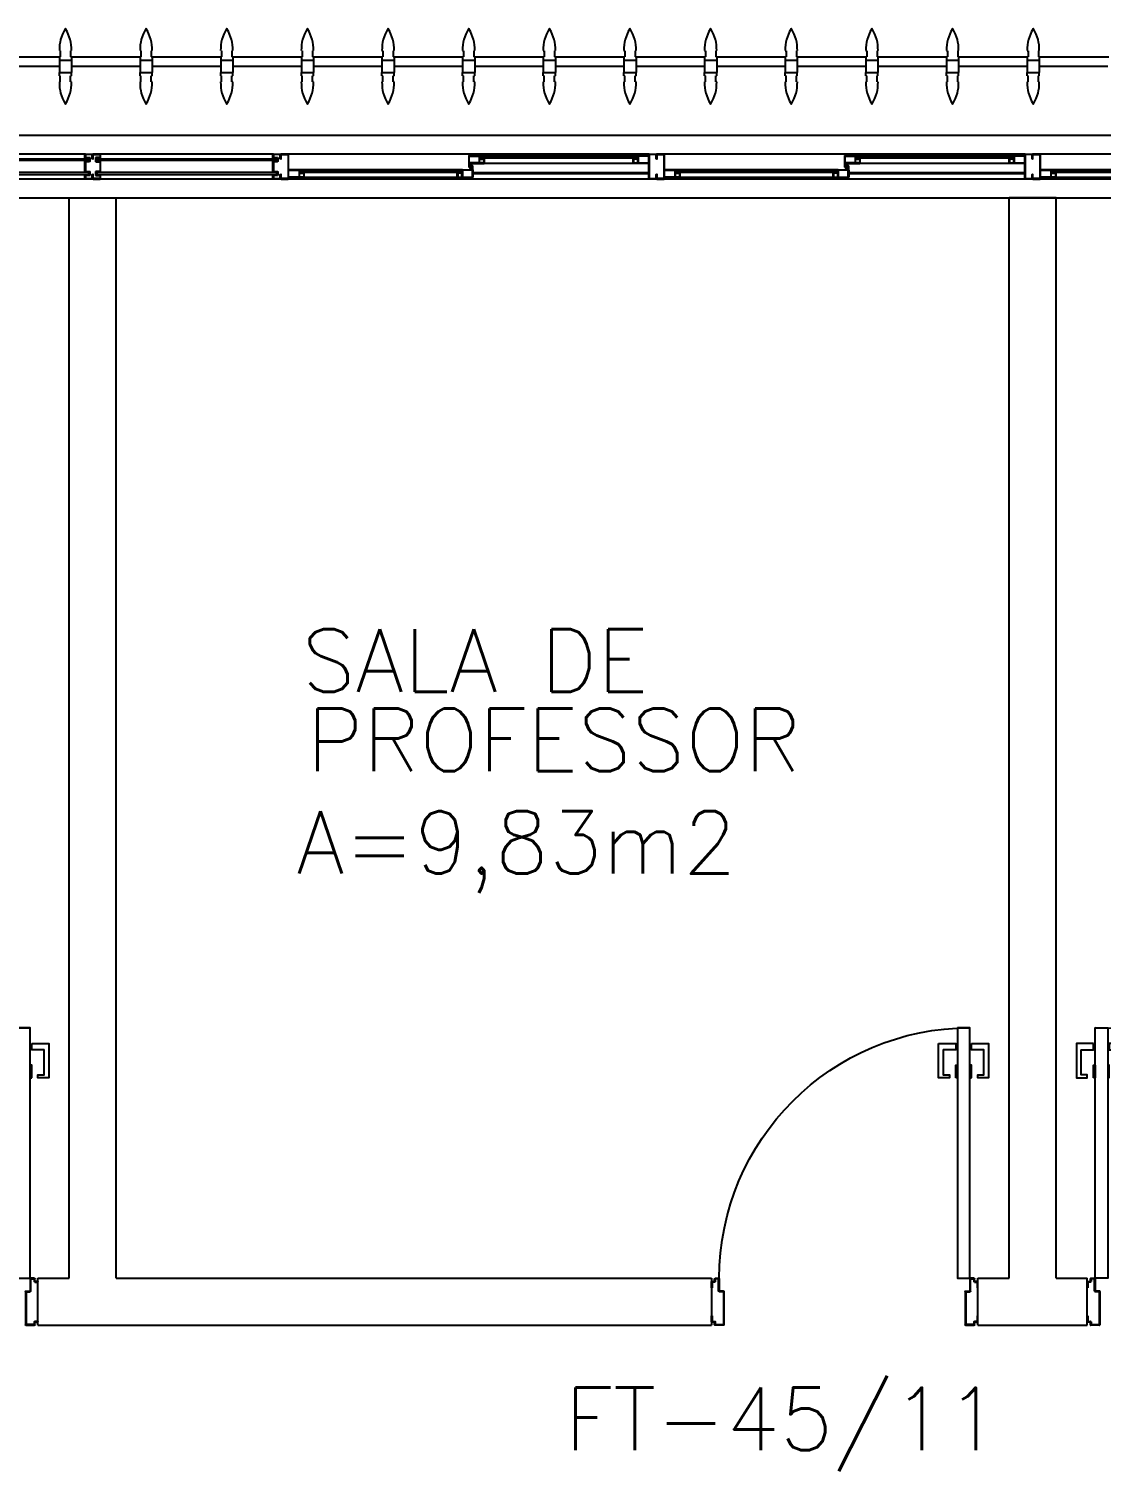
# Model space of a CAD drawing. Header units: millimetres. Extents: x 2128 to 2646, y 1972 to 2207.
# Drawn here: x 2342.632 to 2346.056, y 2111.299 to 2115.905 of the extents above; entities that cross this region are included whole.
import ezdxf

# ---------------------------------------------------------------- set-up
doc = ezdxf.new("R2010")
doc.units = ezdxf.units.MM
for name, color, linetype in [('AR-ALV', 2, 'Continuous'), ('AR-BRISES', 1, 'Continuous'), ('AR-ESQ', 1, 'Continuous'), ('AR-PEITORIL', 1, 'Continuous'), ('AR-PORTA', 1, 'Continuous'), ('BR-PAINEL', 1, 'Continuous'), ('BR-SUPORTE', 1, 'Continuous'), ('DT-ESQ-BAGUETE-C', 1, 'Continuous'), ('DT-ESQ-BAGUETE-V', 1, 'Continuous'), ('DT-ESQ-CHAPA DOBRADA-V', 1, 'Continuous'), ('DT-ESQ-MARCO-V', 1, 'Continuous'), ('DT-ESQ-PERFIL CADEIRA-C', 2, 'Continuous'), ('DT-ESQ-PERFIL CADEIRA-V', 2, 'Continuous'), ('DT-ESQ-PERFIL U SIMPLES-C', 2, 'Continuous'), ('DT-ESQ-PERFIL U-C', 2, 'Continuous'), ('DT-ESQ-PERFIL U-V', 1, 'Continuous'), ('DT-ESQ-VIDRO-C', 2, 'Continuous'), ('DT-ESQ-VIDRO-V', 71, 'Continuous'), ('DT-TXTMOD', 1, 'Continuous'), ('ENDEREÇO', 2, 'Continuous'), ('maçaneta', 1, 'Continuous'), ('mov', 1, 'Continuous'), ('PM-PERFIL U-C', 2, 'Continuous'), ('pm1', 2, 'Continuous'), ('TEXTO', 2, 'Continuous'), ('Área', 2, 'Continuous')]:
    doc.layers.add(name, color=color, linetype=linetype)
doc.styles.add('S10', font='simplex.shx', dxfattribs={"height": 0.1})
doc.styles.add('UNB-100', font='simplex.shx', dxfattribs={"height": 0.2})
doc.styles.add('UNB1-100', font='simplex.shx', dxfattribs={"height": 0.2})

# ---------------------------------------------------------------- blocks, each defined once
blk = doc.blocks.new('EF35-P')
at = {"layer": 'DT-ESQ-BAGUETE-C', "ltscale": 0.1}
for points in [[(0.7015, -0.08), (0.715, -0.08), (0.715, -0.0785), (0.702, -0.0785, -0.414214), (0.7015, -0.078), (0.7015, -0.067, -0.414214), (0.702, -0.0665), (0.715, -0.0665), (0.715, -0.065), (0.7015, -0.065, 0.414214), (0.7, -0.0665), (0.7, -0.0785, 0.414214)], [(1.41, -0.08), (1.3965, -0.08), (1.3965, -0.0785), (1.4095, -0.0785, 0.414214), (1.41, -0.078), (1.41, -0.067, 0.414214), (1.4095, -0.0665), (1.3965, -0.0665), (1.3965, -0.065), (1.41, -0.065, -0.414214), (1.4115, -0.0665), (1.4115, -0.0785, -0.414214)], [(1.9015, -0.08), (1.915, -0.08), (1.915, -0.0785), (1.902, -0.0785, -0.414214), (1.9015, -0.078), (1.9015, -0.067, -0.414214), (1.902, -0.0665), (1.915, -0.0665), (1.915, -0.065), (1.9015, -0.065, 0.414214), (1.9, -0.0665), (1.9, -0.0785, 0.414214)], [(2.61, -0.08), (2.5965, -0.08), (2.5965, -0.0785), (2.6095, -0.0785, 0.414214), (2.61, -0.078), (2.61, -0.067, 0.414214), (2.6095, -0.0665), (2.5965, -0.0665), (2.5965, -0.065), (2.61, -0.065, -0.414214), (2.6115, -0.0665), (2.6115, -0.0785, -0.414214)], [(3.1015, -0.08), (3.115, -0.08), (3.115, -0.0785), (3.102, -0.0785, -0.414214), (3.1015, -0.078), (3.1015, -0.067, -0.414214), (3.102, -0.0665), (3.115, -0.0665), (3.115, -0.065), (3.1015, -0.065, 0.414214), (3.1, -0.0665), (3.1, -0.0785, 0.414214)], [(0.8485, -0.125), (0.835, -0.125), (0.835, -0.1235), (0.848, -0.1235, 0.414214), (0.8485, -0.123), (0.8485, -0.112, 0.414214), (0.848, -0.1115), (0.835, -0.1115), (0.835, -0.11), (0.8485, -0.11, -0.414214), (0.85, -0.1115), (0.85, -0.1235, -0.414214)], [(1.3265, -0.125), (1.34, -0.125), (1.34, -0.1235), (1.327, -0.1235, -0.414214), (1.3265, -0.123), (1.3265, -0.112, -0.414214), (1.327, -0.1115), (1.34, -0.1115), (1.34, -0.11), (1.3265, -0.11, 0.414214), (1.325, -0.1115), (1.325, -0.1235, 0.414214)], [(2.0485, -0.125), (2.035, -0.125), (2.035, -0.1235), (2.048, -0.1235, 0.414214), (2.0485, -0.123), (2.0485, -0.112, 0.414214), (2.048, -0.1115), (2.035, -0.1115), (2.035, -0.11), (2.0485, -0.11, -0.414214), (2.05, -0.1115), (2.05, -0.1235, -0.414214)], [(2.5265, -0.125), (2.54, -0.125), (2.54, -0.1235), (2.527, -0.1235, -0.414214), (2.5265, -0.123), (2.5265, -0.112, -0.414214), (2.527, -0.1115), (2.54, -0.1115), (2.54, -0.11), (2.5265, -0.11, 0.414214), (2.525, -0.1115), (2.525, -0.1235, 0.414214)]]:
    blk.add_lwpolyline(points, format="xyb", close=True, dxfattribs=at)
at = {"layer": 'DT-ESQ-BAGUETE-V', "ltscale": 0.1}
for p, q in [((0.4225, -0.065), (0.7015, -0.065)), ((1.41, -0.065), (1.9015, -0.065)), ((2.61, -0.065), (3.1015, -0.065)), ((0.8485, -0.11), (1.3265, -0.11)), ((2.0485, -0.11), (2.5265, -0.11))]:
    blk.add_line(p, q, dxfattribs=at)
at = {"layer": 'DT-ESQ-CHAPA DOBRADA-V', "ltscale": 0.1}
for p, q in [((0.8, -0.077), (1.3615, -0.077)), ((0.8, -0.08), (1.3615, -0.08)), ((2, -0.077), (2.5615, -0.077)), ((2, -0.08), (2.5615, -0.08))]:
    blk.add_line(p, q, dxfattribs=at)
at = {"layer": 'DT-ESQ-MARCO-V', "ltscale": 0.1}
for p, q in [((3.1985, -0.06), (3.7515, -0.06)), ((3.7985, -0.06), (4.3515, -0.06)), ((3.1985, -0.14), (3.7515, -0.14)), ((3.7985, -0.14), (4.3515, -0.14))]:
    blk.add_line(p, q, dxfattribs=at)
at = {"layer": 'DT-ESQ-PERFIL CADEIRA-C', "ltscale": 0.1}
for p, q in [((0.75, -0.0885), (0.7015, -0.0885)), ((1.3635, -0.0885), (1.41, -0.0885)), ((1.95, -0.0885), (1.9015, -0.0885)), ((2.5635, -0.0885), (2.61, -0.0885)), ((3.15, -0.0885), (3.1015, -0.0885)), ((0.8, -0.1335), (0.8485, -0.1335)), ((1.373, -0.1335), (1.3265, -0.1335)), ((2, -0.1335), (2.0485, -0.1335)), ((2.573, -0.1335), (2.5265, -0.1335))]:
    blk.add_line(p, q, dxfattribs=at)
for points in [[(0.7015, -0.09), (0.75, -0.09), (0.75, -0.0885), (0.715, -0.0885, 0.198912), (0.7161, -0.0881, 0.198913), (0.7165, -0.087), (0.7165, -0.067, -0.414214), (0.717, -0.0665), (0.75, -0.0665), (0.75, -0.065), (0.7165, -0.065, 0.414214), (0.715, -0.0665), (0.715, -0.0785), (0.715, -0.08), (0.715, -0.087), (0.7015, -0.087, 1)], [(1.41, -0.087, -1), (1.41, -0.09), (1.3635, -0.09, -0.414214), (1.3615, -0.088), (1.3615, -0.067, -0.414214), (1.3635, -0.065), (1.395, -0.065, -0.414214), (1.3965, -0.0665), (1.3965, -0.087)], [(1.3965, -0.0885, -0.198913), (1.3954, -0.0881, -0.198913), (1.395, -0.087), (1.395, -0.067, 0.414214), (1.3945, -0.0665), (1.3635, -0.0665, 0.414214), (1.363, -0.067), (1.363, -0.088, 0.414214), (1.3635, -0.0885)], [(1.9015, -0.09), (1.95, -0.09), (1.95, -0.0885), (1.915, -0.0885, 0.198912), (1.9161, -0.0881, 0.198913), (1.9165, -0.087), (1.9165, -0.067, -0.414214), (1.917, -0.0665), (1.95, -0.0665), (1.95, -0.065), (1.9165, -0.065, 0.414214), (1.915, -0.0665), (1.915, -0.0785), (1.915, -0.08), (1.915, -0.087), (1.9015, -0.087, 1)], [(2.61, -0.087, -1), (2.61, -0.09), (2.5635, -0.09, -0.414214), (2.5615, -0.088), (2.5615, -0.067, -0.414214), (2.5635, -0.065), (2.595, -0.065, -0.414214), (2.5965, -0.0665), (2.5965, -0.087)], [(2.5965, -0.0885, -0.198913), (2.5954, -0.0881, -0.198913), (2.595, -0.087), (2.595, -0.067, 0.414214), (2.5945, -0.0665), (2.5635, -0.0665, 0.414214), (2.563, -0.067), (2.563, -0.088, 0.414214), (2.5635, -0.0885)], [(3.1015, -0.09), (3.15, -0.09), (3.15, -0.0885), (3.115, -0.0885, 0.198912), (3.1161, -0.0881, 0.198913), (3.1165, -0.087), (3.1165, -0.067, -0.414214), (3.117, -0.0665), (3.15, -0.0665), (3.15, -0.065), (3.1165, -0.065, 0.414214), (3.115, -0.0665), (3.115, -0.0785), (3.115, -0.08), (3.115, -0.087), (3.1015, -0.087, 1)], [(0.8485, -0.135), (0.8, -0.135), (0.8, -0.1335), (0.835, -0.1335, -0.198912), (0.8339, -0.1331, -0.198913), (0.8335, -0.132), (0.8335, -0.112, 0.414214), (0.833, -0.1115), (0.8, -0.1115), (0.8, -0.11), (0.8335, -0.11, -0.414214), (0.835, -0.1115), (0.835, -0.1235), (0.835, -0.125), (0.835, -0.132), (0.8485, -0.132, -1)], [(1.3265, -0.132, 1), (1.3265, -0.135), (1.373, -0.135, 0.414214), (1.375, -0.133), (1.375, -0.112, 0.414214), (1.373, -0.11), (1.3415, -0.11, 0.414214), (1.34, -0.1115), (1.34, -0.132)], [(1.34, -0.1335, 0.198913), (1.3411, -0.1331, 0.198913), (1.3415, -0.132), (1.3415, -0.112, -0.414214), (1.342, -0.1115), (1.373, -0.1115, -0.414214), (1.3735, -0.112), (1.3735, -0.133, -0.414214), (1.373, -0.1335)], [(2.0485, -0.135), (2, -0.135), (2, -0.1335), (2.035, -0.1335, -0.198912), (2.0339, -0.1331, -0.198913), (2.0335, -0.132), (2.0335, -0.112, 0.414214), (2.033, -0.1115), (2, -0.1115), (2, -0.11), (2.0335, -0.11, -0.414214), (2.035, -0.1115), (2.035, -0.1235), (2.035, -0.125), (2.035, -0.132), (2.0485, -0.132, -1)], [(2.5265, -0.132, 1), (2.5265, -0.135), (2.573, -0.135, 0.414214), (2.575, -0.133), (2.575, -0.112, 0.414214), (2.573, -0.11), (2.5415, -0.11, 0.414214), (2.54, -0.1115), (2.54, -0.132)], [(2.54, -0.1335, 0.198913), (2.5411, -0.1331, 0.198913), (2.5415, -0.132), (2.5415, -0.112, -0.414214), (2.542, -0.1115), (2.573, -0.1115, -0.414214), (2.5735, -0.112), (2.5735, -0.133, -0.414214), (2.573, -0.1335)]]:
    blk.add_lwpolyline(points, format="xyb", close=True, dxfattribs=at)
at = {"layer": 'DT-ESQ-PERFIL CADEIRA-V', "ltscale": 0.1}
for p, q in [((0.4075, -0.09), (0.7015, -0.09)), ((1.395, -0.09), (1.9015, -0.09)), ((2.595, -0.09), (3.1015, -0.09)), ((0.8485, -0.135), (1.3265, -0.135)), ((2.0485, -0.135), (2.5265, -0.135))]:
    blk.add_line(p, q, dxfattribs=at)
at = {"layer": 'DT-ESQ-PERFIL U SIMPLES-C', "ltscale": 0.1}
for points in [[(1.3635, -0.102), (1.3715, -0.102), (1.3715, -0.1005), (1.3635, -0.1005, -0.414214), (1.363, -0.1), (1.363, -0.092, -0.414214), (1.3635, -0.0915), (1.3715, -0.0915), (1.3715, -0.09), (1.3635, -0.09, 0.414214), (1.3615, -0.092), (1.3615, -0.1, 0.414214)], [(2.5635, -0.102), (2.5715, -0.102), (2.5715, -0.1005), (2.5635, -0.1005, -0.414214), (2.563, -0.1), (2.563, -0.092, -0.414214), (2.5635, -0.0915), (2.5715, -0.0915), (2.5715, -0.09), (2.5635, -0.09, 0.414214), (2.5615, -0.092), (2.5615, -0.1, 0.414214)], [(1.373, -0.098), (1.365, -0.098), (1.365, -0.0995), (1.373, -0.0995, -0.414214), (1.3735, -0.1), (1.3735, -0.108, -0.414214), (1.373, -0.1085), (1.365, -0.1085), (1.365, -0.11), (1.373, -0.11, 0.414214), (1.375, -0.108), (1.375, -0.1, 0.414214)], [(2.573, -0.098), (2.565, -0.098), (2.565, -0.0995), (2.573, -0.0995, -0.414214), (2.5735, -0.1), (2.5735, -0.108, -0.414214), (2.573, -0.1085), (2.565, -0.1085), (2.565, -0.11), (2.573, -0.11, 0.414214), (2.575, -0.108), (2.575, -0.1, 0.414214)]]:
    blk.add_lwpolyline(points, format="xyb", close=True, dxfattribs=at)
at = {"layer": 'DT-ESQ-PERFIL U-C', "ltscale": 0.1}
for points in [[(0.775, -0.0615, 0.414214), (0.7735, -0.06), (0.7515, -0.06, 0.414214), (0.75, -0.0615), (0.75, -0.1385, 0.414214), (0.7515, -0.14), (0.7735, -0.14, 0.414214), (0.775, -0.1385), (0.775, -0.125), (0.7735, -0.125), (0.7735, -0.138, -0.414214), (0.773, -0.1385), (0.752, -0.1385, -0.414214), (0.7515, -0.138), (0.7515, -0.062, -0.414214), (0.752, -0.0615), (0.773, -0.0615, -0.414214), (0.7735, -0.062), (0.7735, -0.075), (0.775, -0.075)], [(0.775, -0.0615, -0.414214), (0.7765, -0.06), (0.7985, -0.06, -0.414214), (0.8, -0.0615), (0.8, -0.1385, -0.414214), (0.7985, -0.14), (0.7765, -0.14, -0.414214), (0.775, -0.1385), (0.775, -0.125), (0.7765, -0.125), (0.7765, -0.138, 0.414214), (0.777, -0.1385), (0.798, -0.1385, 0.414214), (0.7985, -0.138), (0.7985, -0.062, 0.414214), (0.798, -0.0615), (0.777, -0.0615, 0.414214), (0.7765, -0.062), (0.7765, -0.075), (0.775, -0.075)], [(1.975, -0.0615, 0.414214), (1.9735, -0.06), (1.9515, -0.06, 0.414214), (1.95, -0.0615), (1.95, -0.1385, 0.414214), (1.9515, -0.14), (1.9735, -0.14, 0.414214), (1.975, -0.1385), (1.975, -0.125), (1.9735, -0.125), (1.9735, -0.138, -0.414214), (1.973, -0.1385), (1.952, -0.1385, -0.414214), (1.9515, -0.138), (1.9515, -0.062, -0.414214), (1.952, -0.0615), (1.973, -0.0615, -0.414214), (1.9735, -0.062), (1.9735, -0.075), (1.975, -0.075)], [(1.975, -0.0615, -0.414214), (1.9765, -0.06), (1.9985, -0.06, -0.414214), (2, -0.0615), (2, -0.1385, -0.414214), (1.9985, -0.14), (1.9765, -0.14, -0.414214), (1.975, -0.1385), (1.975, -0.125), (1.9765, -0.125), (1.9765, -0.138, 0.414214), (1.977, -0.1385), (1.998, -0.1385, 0.414214), (1.9985, -0.138), (1.9985, -0.062, 0.414214), (1.998, -0.0615), (1.977, -0.0615, 0.414214), (1.9765, -0.062), (1.9765, -0.075), (1.975, -0.075)], [(3.175, -0.0615, 0.414214), (3.1735, -0.06), (3.1515, -0.06, 0.414214), (3.15, -0.0615), (3.15, -0.1385, 0.414214), (3.1515, -0.14), (3.1735, -0.14, 0.414214), (3.175, -0.1385), (3.175, -0.125), (3.1735, -0.125), (3.1735, -0.138, -0.414214), (3.173, -0.1385), (3.152, -0.1385, -0.414214), (3.1515, -0.138), (3.1515, -0.062, -0.414214), (3.152, -0.0615), (3.173, -0.0615, -0.414214), (3.1735, -0.062), (3.1735, -0.075), (3.175, -0.075)], [(3.2, -0.1285), (3.2, -0.1385, -0.414214), (3.1985, -0.14), (3.1765, -0.14, -0.414214), (3.175, -0.1385), (3.175, -0.125), (3.1765, -0.125), (3.1765, -0.138, 0.414214), (3.177, -0.1385), (3.198, -0.1385, 0.414214), (3.1985, -0.138), (3.1985, -0.1285), (3.1855, -0.1285, -0.414214), (3.184, -0.127), (3.184, -0.117, -0.414214), (3.1855, -0.1155), (3.1985, -0.1155), (3.1985, -0.0845), (3.1855, -0.0845, -0.414214), (3.184, -0.083), (3.184, -0.073, -0.414214), (3.1855, -0.0715), (3.1985, -0.0715), (3.1985, -0.062, 0.414214), (3.198, -0.0615), (3.177, -0.0615, 0.414214), (3.1765, -0.062), (3.1765, -0.075), (3.175, -0.075), (3.175, -0.0615, -0.414214), (3.1765, -0.06), (3.1985, -0.06, -0.414214), (3.2, -0.0615), (3.2, -0.0715, -0.414214), (3.1985, -0.073), (3.1855, -0.073), (3.1855, -0.083), (3.1985, -0.083), (3.1985, -0.083, -0.414214), (3.2, -0.0845), (3.2, -0.1155, -0.414214), (3.1985, -0.117), (3.1985, -0.117), (3.1855, -0.117), (3.1855, -0.127), (3.1985, -0.127, -0.414214)], [(3.75, -0.1285), (3.75, -0.1385, 0.414214), (3.7515, -0.14), (3.7735, -0.14, 0.414214), (3.775, -0.1385), (3.775, -0.125), (3.7735, -0.125), (3.7735, -0.138, -0.414214), (3.773, -0.1385), (3.752, -0.1385, -0.414214), (3.7515, -0.138), (3.7515, -0.1285), (3.7645, -0.1285, 0.414214), (3.766, -0.127), (3.766, -0.117, 0.414214), (3.7645, -0.1155), (3.7515, -0.1155), (3.7515, -0.0845), (3.7645, -0.0845, 0.414214), (3.766, -0.083), (3.766, -0.073, 0.414214), (3.7645, -0.0715), (3.7515, -0.0715), (3.7515, -0.062, -0.414214), (3.752, -0.0615), (3.773, -0.0615, -0.414214), (3.7735, -0.062), (3.7735, -0.075), (3.775, -0.075), (3.775, -0.0615, 0.414214), (3.7735, -0.06), (3.7515, -0.06, 0.414214), (3.75, -0.0615), (3.75, -0.0715, 0.414214), (3.7515, -0.073), (3.7645, -0.073), (3.7645, -0.083), (3.7515, -0.083), (3.7515, -0.083, 0.414214), (3.75, -0.0845), (3.75, -0.1155, 0.414214), (3.7515, -0.117), (3.7515, -0.117), (3.7645, -0.117), (3.7645, -0.127), (3.7515, -0.127, 0.414214)], [(3.8, -0.1285), (3.8, -0.1385, -0.414214), (3.7985, -0.14), (3.7765, -0.14, -0.414214), (3.775, -0.1385), (3.775, -0.125), (3.7765, -0.125), (3.7765, -0.138, 0.414214), (3.777, -0.1385), (3.798, -0.1385, 0.414214), (3.7985, -0.138), (3.7985, -0.1285), (3.7855, -0.1285, -0.414214), (3.784, -0.127), (3.784, -0.117, -0.414214), (3.7855, -0.1155), (3.7985, -0.1155), (3.7985, -0.0845), (3.7855, -0.0845, -0.414214), (3.784, -0.083), (3.784, -0.073, -0.414214), (3.7855, -0.0715), (3.7985, -0.0715), (3.7985, -0.062, 0.414214), (3.798, -0.0615), (3.777, -0.0615, 0.414214), (3.7765, -0.062), (3.7765, -0.075), (3.775, -0.075), (3.775, -0.0615, -0.414214), (3.7765, -0.06), (3.7985, -0.06, -0.414214), (3.8, -0.0615), (3.8, -0.0715, -0.414214), (3.7985, -0.073), (3.7855, -0.073), (3.7855, -0.083), (3.7985, -0.083), (3.7985, -0.083, -0.414214), (3.8, -0.0845), (3.8, -0.1155, -0.414214), (3.7985, -0.117), (3.7985, -0.117), (3.7855, -0.117), (3.7855, -0.127), (3.7985, -0.127, -0.414214)]]:
    blk.add_lwpolyline(points, format="xyb", close=True, dxfattribs=at)
at = {"layer": 'DT-ESQ-PERFIL U-V', "ltscale": 0.1}
for p, q in [((0.0235, -0.06), (0.7515, -0.06)), ((0.7985, -0.06), (1.9515, -0.06)), ((1.9985, -0.06), (3.1515, -0.06)), ((0.0235, -0.14), (0.7515, -0.14)), ((0.7985, -0.14), (1.9515, -0.14)), ((1.9985, -0.14), (3.1515, -0.14))]:
    blk.add_line(p, q, dxfattribs=at)
at = {"layer": 'DT-ESQ-VIDRO-C', "ltscale": 0.1}
for points in [[(0.7125, -0.085), (0.7125, -0.082), (0.4115, -0.082), (0.4115, -0.085)], [(1.9125, -0.085), (1.9125, -0.082), (1.399, -0.082), (1.399, -0.085)], [(3.1125, -0.085), (3.1125, -0.082), (2.599, -0.082), (2.599, -0.085)], [(3.7625, -0.081), (3.7625, -0.075), (3.1875, -0.075), (3.1875, -0.081)], [(4.3625, -0.081), (4.3625, -0.075), (3.7875, -0.075), (3.7875, -0.081)], [(0.838, -0.13), (0.838, -0.127), (1.337, -0.127), (1.337, -0.13)], [(2.038, -0.13), (2.038, -0.127), (2.537, -0.127), (2.537, -0.13)]]:
    blk.add_lwpolyline(points, close=True, dxfattribs=at)
at = {"layer": 'DT-ESQ-VIDRO-V', "ltscale": 0.1}
for points in [[(3.7625, -0.119), (3.7625, -0.125), (3.1875, -0.125), (3.1875, -0.119)], [(4.3625, -0.119), (4.3625, -0.125), (3.7875, -0.125), (3.7875, -0.119)]]:
    blk.add_lwpolyline(points, close=True, dxfattribs=at)
at = {"layer": 'DT-TXTMOD', "ltscale": 0.1, "style": 'S10', "flags": 3}
for tag, p in [('M01', (0.025, -0.28)), ('M02', (0.3253, -0.28)), ('M03', (0.627, -0.28)), ('M04', (0.9288, -0.28)), ('M05', (1.2306, -0.28)), ('M06', (1.5323, -0.28)), ('M07', (1.8341, -0.28)), ('M08', (2.1359, -0.28)), ('M09', (2.4376, -0.28)), ('M10', (2.7394, -0.28)), ('M11', (3.0412, -0.28)), ('M12', (3.3429, -0.28)), ('M13', (3.6447, -0.28)), ('M14', (3.9464, -0.28)), ('M15', (4.2482, -0.28)), ('M16', (4.55, -0.28)), ('M17', (4.8517, -0.28))]:
    blk.add_attdef(tag, p, '', height=0.1, dxfattribs=at)
blk = doc.blocks.new('BR-MODULO8')
at = {"layer": 'BR-PAINEL'}
for p, q in [((-3.8817, 0.27), (-3.8792, 0.27)), ((-3.8817, 0.25), (-3.8817, 0.24)), ((-3.8817, 0.25), (-3.8792, 0.25)), ((-3.8817, 0.24), (-3.8433, 0.24)), ((-3.8817, 0.24), (-3.8817, 0.2)), ((-3.8792, 0.27), (-3.8792, 0.25)), ((-3.8458, 0.27), (-3.8458, 0.25)), ((-3.8433, 0.27), (-3.8458, 0.27)), ((-3.8433, 0.25), (-3.8458, 0.25)), ((-3.8433, 0.25), (-3.8433, 0.24)), ((-3.8433, 0.24), (-3.8433, 0.2)), ((-3.6242, 0.27), (-3.6217, 0.27)), ((-3.6242, 0.25), (-3.6242, 0.24)), ((-3.6242, 0.25), (-3.6217, 0.25)), ((-3.6242, 0.24), (-3.5858, 0.24)), ((-3.6242, 0.24), (-3.6242, 0.2)), ((-3.6217, 0.27), (-3.6217, 0.25)), ((-3.5883, 0.27), (-3.5883, 0.25)), ((-3.5858, 0.27), (-3.5883, 0.27)), ((-3.5858, 0.25), (-3.5883, 0.25)), ((-3.5858, 0.25), (-3.5858, 0.24)), ((-3.5858, 0.24), (-3.5858, 0.2)), ((-3.3667, 0.27), (-3.3642, 0.27)), ((-3.3667, 0.25), (-3.3667, 0.24)), ((-3.3667, 0.25), (-3.3642, 0.25)), ((-3.3667, 0.24), (-3.3283, 0.24)), ((-3.3667, 0.24), (-3.3667, 0.2)), ((-3.3642, 0.27), (-3.3642, 0.25)), ((-3.3308, 0.27), (-3.3308, 0.25)), ((-3.3283, 0.27), (-3.3308, 0.27)), ((-3.3283, 0.25), (-3.3308, 0.25)), ((-3.3283, 0.25), (-3.3283, 0.24)), ((-3.3283, 0.24), (-3.3283, 0.2)), ((-3.1092, 0.27), (-3.1067, 0.27)), ((-3.1092, 0.25), (-3.1092, 0.24)), ((-3.1092, 0.25), (-3.1067, 0.25)), ((-3.1092, 0.24), (-3.0708, 0.24)), ((-3.1092, 0.24), (-3.1092, 0.2)), ((-3.1067, 0.27), (-3.1067, 0.25)), ((-3.0733, 0.27), (-3.0733, 0.25)), ((-3.0708, 0.27), (-3.0733, 0.27)), ((-3.0708, 0.25), (-3.0733, 0.25)), ((-3.0708, 0.25), (-3.0708, 0.24)), ((-3.0708, 0.24), (-3.0708, 0.2)), ((-2.8517, 0.27), (-2.8492, 0.27)), ((-2.8517, 0.25), (-2.8517, 0.24)), ((-2.8517, 0.25), (-2.8492, 0.25)), ((-2.8517, 0.24), (-2.8133, 0.24)), ((-2.8517, 0.24), (-2.8517, 0.2)), ((-2.8492, 0.27), (-2.8492, 0.25)), ((-2.8158, 0.27), (-2.8158, 0.25)), ((-2.8133, 0.27), (-2.8158, 0.27)), ((-2.8133, 0.25), (-2.8158, 0.25)), ((-2.8133, 0.25), (-2.8133, 0.24)), ((-2.8133, 0.24), (-2.8133, 0.2)), ((-2.5942, 0.27), (-2.5917, 0.27)), ((-2.5942, 0.25), (-2.5942, 0.24)), ((-2.5942, 0.25), (-2.5917, 0.25)), ((-2.5942, 0.24), (-2.5558, 0.24)), ((-2.5942, 0.24), (-2.5942, 0.2)), ((-2.5917, 0.27), (-2.5917, 0.25)), ((-2.5583, 0.27), (-2.5583, 0.25)), ((-2.5558, 0.27), (-2.5583, 0.27)), ((-2.5558, 0.25), (-2.5583, 0.25)), ((-2.5558, 0.25), (-2.5558, 0.24)), ((-2.5558, 0.24), (-2.5558, 0.2)), ((-2.3367, 0.27), (-2.3342, 0.27)), ((-2.3367, 0.25), (-2.3367, 0.24)), ((-2.3367, 0.25), (-2.3342, 0.25)), ((-2.3367, 0.24), (-2.2983, 0.24)), ((-2.3367, 0.24), (-2.3367, 0.2)), ((-2.3342, 0.27), (-2.3342, 0.25)), ((-2.3008, 0.27), (-2.3008, 0.25)), ((-2.2983, 0.27), (-2.3008, 0.27)), ((-2.2983, 0.25), (-2.3008, 0.25)), ((-2.2983, 0.25), (-2.2983, 0.24)), ((-2.2983, 0.24), (-2.2983, 0.2)), ((-2.0792, 0.27), (-2.0767, 0.27)), ((-2.0792, 0.25), (-2.0792, 0.24)), ((-2.0792, 0.25), (-2.0767, 0.25)), ((-2.0792, 0.24), (-2.0408, 0.24)), ((-2.0792, 0.24), (-2.0792, 0.2)), ((-2.0767, 0.27), (-2.0767, 0.25)), ((-2.0433, 0.27), (-2.0433, 0.25)), ((-2.0408, 0.27), (-2.0433, 0.27)), ((-2.0408, 0.25), (-2.0433, 0.25)), ((-2.0408, 0.25), (-2.0408, 0.24)), ((-2.0408, 0.24), (-2.0408, 0.2)), ((-1.8217, 0.27), (-1.8192, 0.27)), ((-1.8217, 0.25), (-1.8217, 0.24)), ((-1.8217, 0.25), (-1.8192, 0.25)), ((-1.8217, 0.24), (-1.7833, 0.24)), ((-1.8217, 0.24), (-1.8217, 0.2)), ((-1.8192, 0.27), (-1.8192, 0.25)), ((-1.7858, 0.27), (-1.7858, 0.25)), ((-1.7833, 0.27), (-1.7858, 0.27)), ((-1.7833, 0.25), (-1.7858, 0.25)), ((-1.7833, 0.25), (-1.7833, 0.24)), ((-1.7833, 0.24), (-1.7833, 0.2)), ((-1.5642, 0.27), (-1.5617, 0.27)), ((-1.5642, 0.25), (-1.5642, 0.24)), ((-1.5642, 0.25), (-1.5617, 0.25)), ((-1.5642, 0.24), (-1.5258, 0.24)), ((-1.5642, 0.24), (-1.5642, 0.2)), ((-1.5617, 0.27), (-1.5617, 0.25)), ((-1.5283, 0.27), (-1.5283, 0.25)), ((-1.5258, 0.27), (-1.5283, 0.27)), ((-1.5258, 0.25), (-1.5283, 0.25)), ((-1.5258, 0.25), (-1.5258, 0.24)), ((-1.5258, 0.24), (-1.5258, 0.2)), ((-1.3067, 0.27), (-1.3042, 0.27)), ((-1.3067, 0.25), (-1.3067, 0.24)), ((-1.3067, 0.25), (-1.3042, 0.25)), ((-1.3067, 0.24), (-1.2683, 0.24)), ((-1.3067, 0.24), (-1.3067, 0.2)), ((-1.3042, 0.27), (-1.3042, 0.25)), ((-1.2708, 0.27), (-1.2708, 0.25)), ((-1.2683, 0.27), (-1.2708, 0.27)), ((-1.2683, 0.25), (-1.2708, 0.25)), ((-1.2683, 0.25), (-1.2683, 0.24)), ((-1.2683, 0.24), (-1.2683, 0.2)), ((-1.0492, 0.27), (-1.0467, 0.27)), ((-1.0492, 0.25), (-1.0492, 0.24)), ((-1.0492, 0.25), (-1.0467, 0.25)), ((-1.0492, 0.24), (-1.0108, 0.24)), ((-1.0492, 0.24), (-1.0492, 0.2)), ((-1.0467, 0.27), (-1.0467, 0.25)), ((-1.0133, 0.27), (-1.0133, 0.25)), ((-1.0108, 0.27), (-1.0133, 0.27)), ((-1.0108, 0.25), (-1.0133, 0.25)), ((-1.0108, 0.25), (-1.0108, 0.24)), ((-1.0108, 0.24), (-1.0108, 0.2)), ((-0.7917, 0.27), (-0.7892, 0.27)), ((-0.7917, 0.25), (-0.7917, 0.24)), ((-0.7917, 0.25), (-0.7892, 0.25)), ((-0.7917, 0.24), (-0.7533, 0.24)), ((-0.7917, 0.24), (-0.7917, 0.2)), ((-0.7892, 0.27), (-0.7892, 0.25)), ((-0.7558, 0.27), (-0.7558, 0.25)), ((-0.7533, 0.27), (-0.7558, 0.27)), ((-0.7533, 0.25), (-0.7558, 0.25)), ((-0.7533, 0.25), (-0.7533, 0.24)), ((-0.7533, 0.24), (-0.7533, 0.2)), ((-3.8817, 0.2), (-3.8433, 0.2)), ((-3.8817, 0.19), (-3.8817, 0.2)), ((-3.8817, 0.19), (-3.8792, 0.19)), ((-3.8792, 0.17), (-3.8792, 0.19)), ((-3.8433, 0.19), (-3.8458, 0.19)), ((-3.8458, 0.17), (-3.8458, 0.19)), ((-3.8433, 0.19), (-3.8433, 0.2)), ((-3.6242, 0.2), (-3.5858, 0.2)), ((-3.6242, 0.19), (-3.6242, 0.2)), ((-3.6242, 0.19), (-3.6217, 0.19)), ((-3.6217, 0.17), (-3.6217, 0.19)), ((-3.5858, 0.19), (-3.5883, 0.19)), ((-3.5883, 0.17), (-3.5883, 0.19)), ((-3.5858, 0.19), (-3.5858, 0.2)), ((-3.3667, 0.2), (-3.3283, 0.2)), ((-3.3667, 0.19), (-3.3667, 0.2)), ((-3.3667, 0.19), (-3.3642, 0.19)), ((-3.3642, 0.17), (-3.3642, 0.19)), ((-3.3283, 0.19), (-3.3308, 0.19)), ((-3.3308, 0.17), (-3.3308, 0.19)), ((-3.3283, 0.19), (-3.3283, 0.2)), ((-3.1092, 0.2), (-3.0708, 0.2)), ((-3.1092, 0.19), (-3.1092, 0.2)), ((-3.1092, 0.19), (-3.1067, 0.19)), ((-3.1067, 0.17), (-3.1067, 0.19)), ((-3.0708, 0.19), (-3.0733, 0.19)), ((-3.0733, 0.17), (-3.0733, 0.19)), ((-3.0708, 0.19), (-3.0708, 0.2)), ((-2.8517, 0.2), (-2.8133, 0.2)), ((-2.8517, 0.19), (-2.8517, 0.2)), ((-2.8517, 0.19), (-2.8492, 0.19)), ((-2.8492, 0.17), (-2.8492, 0.19)), ((-2.8133, 0.19), (-2.8158, 0.19)), ((-2.8158, 0.17), (-2.8158, 0.19)), ((-2.8133, 0.19), (-2.8133, 0.2)), ((-2.5942, 0.2), (-2.5558, 0.2)), ((-2.5942, 0.19), (-2.5942, 0.2)), ((-2.5942, 0.19), (-2.5917, 0.19)), ((-2.5917, 0.17), (-2.5917, 0.19)), ((-2.5558, 0.19), (-2.5583, 0.19)), ((-2.5583, 0.17), (-2.5583, 0.19)), ((-2.5558, 0.19), (-2.5558, 0.2)), ((-2.3367, 0.2), (-2.2983, 0.2)), ((-2.3367, 0.19), (-2.3367, 0.2)), ((-2.3367, 0.19), (-2.3342, 0.19)), ((-2.3342, 0.17), (-2.3342, 0.19)), ((-2.2983, 0.19), (-2.3008, 0.19)), ((-2.3008, 0.17), (-2.3008, 0.19)), ((-2.2983, 0.19), (-2.2983, 0.2)), ((-2.0792, 0.2), (-2.0408, 0.2)), ((-2.0792, 0.19), (-2.0792, 0.2)), ((-2.0792, 0.19), (-2.0767, 0.19)), ((-2.0767, 0.17), (-2.0767, 0.19)), ((-2.0408, 0.19), (-2.0433, 0.19)), ((-2.0433, 0.17), (-2.0433, 0.19)), ((-2.0408, 0.19), (-2.0408, 0.2)), ((-1.8217, 0.2), (-1.7833, 0.2)), ((-1.8217, 0.19), (-1.8217, 0.2)), ((-1.8217, 0.19), (-1.8192, 0.19)), ((-1.8192, 0.17), (-1.8192, 0.19)), ((-1.7833, 0.19), (-1.7858, 0.19)), ((-1.7858, 0.17), (-1.7858, 0.19)), ((-1.7833, 0.19), (-1.7833, 0.2)), ((-1.5642, 0.2), (-1.5258, 0.2)), ((-1.5642, 0.19), (-1.5642, 0.2)), ((-1.5642, 0.19), (-1.5617, 0.19)), ((-1.5617, 0.17), (-1.5617, 0.19)), ((-1.5258, 0.19), (-1.5283, 0.19)), ((-1.5283, 0.17), (-1.5283, 0.19)), ((-1.5258, 0.19), (-1.5258, 0.2)), ((-1.3067, 0.2), (-1.2683, 0.2)), ((-1.3067, 0.19), (-1.3067, 0.2)), ((-1.3067, 0.19), (-1.3042, 0.19)), ((-1.3042, 0.17), (-1.3042, 0.19)), ((-1.2683, 0.19), (-1.2708, 0.19)), ((-1.2708, 0.17), (-1.2708, 0.19)), ((-1.2683, 0.19), (-1.2683, 0.2)), ((-1.0492, 0.2), (-1.0108, 0.2)), ((-1.0492, 0.19), (-1.0492, 0.2)), ((-1.0492, 0.19), (-1.0467, 0.19)), ((-1.0467, 0.17), (-1.0467, 0.19)), ((-1.0108, 0.19), (-1.0133, 0.19)), ((-1.0133, 0.17), (-1.0133, 0.19)), ((-1.0108, 0.19), (-1.0108, 0.2)), ((-0.7917, 0.2), (-0.7533, 0.2)), ((-0.7917, 0.19), (-0.7917, 0.2)), ((-0.7917, 0.19), (-0.7892, 0.19)), ((-0.7892, 0.17), (-0.7892, 0.19)), ((-0.7533, 0.19), (-0.7558, 0.19)), ((-0.7558, 0.17), (-0.7558, 0.19)), ((-0.7533, 0.19), (-0.7533, 0.2)), ((-3.8817, 0.17), (-3.8792, 0.17)), ((-3.8433, 0.17), (-3.8458, 0.17)), ((-3.6242, 0.17), (-3.6217, 0.17)), ((-3.5858, 0.17), (-3.5883, 0.17)), ((-3.3667, 0.17), (-3.3642, 0.17)), ((-3.3283, 0.17), (-3.3308, 0.17)), ((-3.1092, 0.17), (-3.1067, 0.17)), ((-3.0708, 0.17), (-3.0733, 0.17)), ((-2.8517, 0.17), (-2.8492, 0.17)), ((-2.8133, 0.17), (-2.8158, 0.17)), ((-2.5942, 0.17), (-2.5917, 0.17)), ((-2.5558, 0.17), (-2.5583, 0.17)), ((-2.3367, 0.17), (-2.3342, 0.17)), ((-2.2983, 0.17), (-2.3008, 0.17)), ((-2.0792, 0.17), (-2.0767, 0.17)), ((-2.0408, 0.17), (-2.0433, 0.17)), ((-1.8217, 0.17), (-1.8192, 0.17)), ((-1.7833, 0.17), (-1.7858, 0.17)), ((-1.5642, 0.17), (-1.5617, 0.17)), ((-1.5258, 0.17), (-1.5283, 0.17)), ((-1.3067, 0.17), (-1.3042, 0.17)), ((-1.2683, 0.17), (-1.2708, 0.17)), ((-1.0492, 0.17), (-1.0467, 0.17)), ((-1.0108, 0.17), (-1.0133, 0.17)), ((-0.7917, 0.17), (-0.7892, 0.17)), ((-0.7533, 0.17), (-0.7558, 0.17))]:
    blk.add_line(p, q, dxfattribs=at)
for centre, radius, start, end in [((-3.7567, 0.2739), 0.1251, 148.4721, 181.772), ((-3.8625, 0.3387), 0.001, 37.1012, 142.8988), ((-3.9683, 0.2739), 0.1251, 358.228, 31.5279), ((-3.4992, 0.2739), 0.1251, 148.4721, 181.772), ((-3.605, 0.3387), 0.001, 37.1012, 142.8988), ((-3.7108, 0.2739), 0.1251, 358.228, 31.5279), ((-3.2417, 0.2739), 0.1251, 148.4721, 181.772), ((-3.3475, 0.3387), 0.001, 37.1012, 142.8988), ((-3.4533, 0.2739), 0.1251, 358.228, 31.5279), ((-2.9842, 0.2739), 0.1251, 148.4721, 181.772), ((-3.09, 0.3387), 0.001, 37.1012, 142.8988), ((-3.1958, 0.2739), 0.1251, 358.228, 31.5279), ((-2.7267, 0.2739), 0.1251, 148.4721, 181.772), ((-2.8325, 0.3387), 0.001, 37.1012, 142.8988), ((-2.9383, 0.2739), 0.1251, 358.228, 31.5279), ((-2.4692, 0.2739), 0.1251, 148.4721, 181.772), ((-2.575, 0.3387), 0.001, 37.1012, 142.8988), ((-2.6808, 0.2739), 0.1251, 358.228, 31.5279), ((-2.2117, 0.2739), 0.1251, 148.4721, 181.772), ((-2.3175, 0.3387), 0.001, 37.1012, 142.8988), ((-2.4233, 0.2739), 0.1251, 358.228, 31.5279), ((-1.9542, 0.2739), 0.1251, 148.4721, 181.772), ((-2.06, 0.3387), 0.001, 37.1012, 142.8988), ((-2.1658, 0.2739), 0.1251, 358.228, 31.5279), ((-1.6967, 0.2739), 0.1251, 148.4721, 181.772), ((-1.8025, 0.3387), 0.001, 37.1012, 142.8988), ((-1.9083, 0.2739), 0.1251, 358.228, 31.5279), ((-1.4392, 0.2739), 0.1251, 148.4721, 181.772), ((-1.545, 0.3387), 0.001, 37.1012, 142.8988), ((-1.6508, 0.2739), 0.1251, 358.228, 31.5279), ((-1.1817, 0.2739), 0.1251, 148.4721, 181.772), ((-1.2875, 0.3387), 0.001, 37.1012, 142.8988), ((-1.3933, 0.2739), 0.1251, 358.228, 31.5279), ((-0.9242, 0.2739), 0.1251, 148.4721, 181.772), ((-1.03, 0.3387), 0.001, 37.1012, 142.8988), ((-1.1358, 0.2739), 0.1251, 358.228, 31.5279), ((-0.6667, 0.2739), 0.1251, 148.4721, 181.772), ((-0.7725, 0.3387), 0.001, 37.1012, 142.8988), ((-0.8783, 0.2739), 0.1251, 358.228, 31.5279), ((-3.7567, 0.1661), 0.1251, 178.228, 211.5279), ((-3.9683, 0.1661), 0.1251, 328.4721, 1.772), ((-3.4992, 0.1661), 0.1251, 178.228, 211.5279), ((-3.7108, 0.1661), 0.1251, 328.4721, 1.772), ((-3.2417, 0.1661), 0.1251, 178.228, 211.5279), ((-3.4533, 0.1661), 0.1251, 328.4721, 1.772), ((-2.9842, 0.1661), 0.1251, 178.228, 211.5279), ((-3.1958, 0.1661), 0.1251, 328.4721, 1.772), ((-2.7267, 0.1661), 0.1251, 178.228, 211.5279), ((-2.9383, 0.1661), 0.1251, 328.4721, 1.772), ((-2.4692, 0.1661), 0.1251, 178.228, 211.5279), ((-2.6808, 0.1661), 0.1251, 328.4721, 1.772), ((-2.2117, 0.1661), 0.1251, 178.228, 211.5279), ((-2.4233, 0.1661), 0.1251, 328.4721, 1.772), ((-1.9542, 0.1661), 0.1251, 178.228, 211.5279), ((-2.1658, 0.1661), 0.1251, 328.4721, 1.772), ((-1.6967, 0.1661), 0.1251, 178.228, 211.5279), ((-1.9083, 0.1661), 0.1251, 328.4721, 1.772), ((-1.4392, 0.1661), 0.1251, 178.228, 211.5279), ((-1.6508, 0.1661), 0.1251, 328.4721, 1.772), ((-1.1817, 0.1661), 0.1251, 178.228, 211.5279), ((-1.3933, 0.1661), 0.1251, 328.4721, 1.772), ((-0.9242, 0.1661), 0.1251, 178.228, 211.5279), ((-1.1358, 0.1661), 0.1251, 328.4721, 1.772), ((-0.6667, 0.1661), 0.1251, 178.228, 211.5279), ((-0.8783, 0.1661), 0.1251, 328.4721, 1.772), ((-3.8625, 0.1013), 0.001, 217.1012, 322.8988), ((-3.605, 0.1013), 0.001, 217.1012, 322.8988), ((-3.3475, 0.1013), 0.001, 217.1012, 322.8988), ((-3.09, 0.1013), 0.001, 217.1012, 322.8988), ((-2.8325, 0.1013), 0.001, 217.1012, 322.8988), ((-2.575, 0.1013), 0.001, 217.1012, 322.8988), ((-2.3175, 0.1013), 0.001, 217.1012, 322.8988), ((-2.06, 0.1013), 0.001, 217.1012, 322.8988), ((-1.8025, 0.1013), 0.001, 217.1012, 322.8988), ((-1.545, 0.1013), 0.001, 217.1012, 322.8988), ((-1.2875, 0.1013), 0.001, 217.1012, 322.8988), ((-1.03, 0.1013), 0.001, 217.1012, 322.8988), ((-0.7725, 0.1013), 0.001, 217.1012, 322.8988)]:
    blk.add_arc(centre, radius, start, end, dxfattribs=at)
at = {"layer": 'BR-SUPORTE'}
for p, q in [((-4.1008, 0.25), (-3.8792, 0.25)), ((-3.8433, 0.25), (-3.6217, 0.25)), ((-3.5858, 0.25), (-3.3642, 0.25)), ((-3.3283, 0.25), (-3.1067, 0.25)), ((-3.0708, 0.25), (-2.8492, 0.25)), ((-2.8133, 0.25), (-2.5917, 0.25)), ((-2.5558, 0.25), (-2.3342, 0.25)), ((-2.2983, 0.25), (-2.0767, 0.25)), ((-2.0408, 0.25), (-1.8192, 0.25)), ((-1.7833, 0.25), (-1.5617, 0.25)), ((-1.5258, 0.25), (-1.3042, 0.25)), ((-1.2683, 0.25), (-1.0467, 0.25)), ((-1.0108, 0.25), (-0.7892, 0.25)), ((-0.7533, 0.25), (-0.5317, 0.25)), ((-4.1008, 0.22), (-3.8817, 0.22)), ((-3.8433, 0.22), (-3.6242, 0.22)), ((-3.5858, 0.22), (-3.3667, 0.22)), ((-3.3283, 0.22), (-3.1092, 0.22)), ((-3.0708, 0.22), (-2.8517, 0.22)), ((-2.8133, 0.22), (-2.5942, 0.22)), ((-2.5558, 0.22), (-2.3367, 0.22)), ((-2.2983, 0.22), (-2.0792, 0.22)), ((-2.0408, 0.22), (-1.8217, 0.22)), ((-1.7833, 0.22), (-1.5642, 0.22)), ((-1.5258, 0.22), (-1.3067, 0.22)), ((-1.2683, 0.22), (-1.0492, 0.22)), ((-1.0108, 0.22), (-0.7917, 0.22)), ((-0.7533, 0.22), (-0.5342, 0.22))]:
    blk.add_line(p, q, dxfattribs=at)
blk = doc.blocks.new('PM3')
at = {"layer": 'maçaneta'}
for points in [[(0.02, 0.825), (-0.035, 0.825), (-0.035, 0.715), (0, 0.715), (0, 0.725), (-0.02, 0.725), (-0.02, 0.8035, -0.414214), (-0.0185, 0.805), (0.02, 0.805)], [(0.125, 0.825), (0.07, 0.825), (0.07, 0.805), (0.1085, 0.805, -0.414214), (0.11, 0.8035), (0.11, 0.725), (0.09, 0.725), (0.09, 0.715), (0.125, 0.715)]]:
    blk.add_lwpolyline(points, format="xyb", close=True, dxfattribs=at)
for points in [[(0.02, 0.715), (0.02, 0.755), (0.025, 0.755), (0.025, 0.715)], [(0.07, 0.715), (0.07, 0.755), (0.065, 0.755), (0.065, 0.715)]]:
    blk.add_lwpolyline(points, close=True, dxfattribs=at)
at = {"layer": 'mov'}
blk.add_arc((0.025, 0.075), 0.8, 0, 90, dxfattribs=at)
at = {"layer": 'PM-PERFIL U-C'}
for p, q in [((0, 0.045), (0, 0.0635)), ((0.0015, 0.065), (0.01, 0.065)), ((0.002, 0.063), (0.002, 0.045)), ((0.0105, 0.063), (0.002, 0.063)), ((0.01, 0.065), (0.01, 0.0735)), ((0.0115, 0.075), (0.0235, 0.075)), ((0.012, 0.073), (0.012, 0.0645)), ((0.023, 0.073), (0.012, 0.073)), ((0.023, 0.0335), (0.023, 0.073)), ((0.025, 0.0735), (0.025, 0.034)), ((0.825, 0.0735), (0.825, 0.034)), ((0.8385, 0.075), (0.8265, 0.075)), ((0.827, 0.073), (0.838, 0.073)), ((0.827, 0.0335), (0.827, 0.073)), ((0.838, 0.073), (0.838, 0.0645)), ((0.8395, 0.063), (0.848, 0.063)), ((0.84, 0.065), (0.84, 0.0735)), ((0.8485, 0.065), (0.84, 0.065)), ((0.848, 0.063), (0.848, 0.045)), ((0.85, 0.045), (0.85, 0.0635)), ((0.002, 0.045), (0, 0.045)), ((0.038, 0.032), (0.0245, 0.032)), ((0.0385, 0.034), (0.025, 0.034)), ((0.038, 0.032), (0.038, -0.073)), ((0.04, 0.0325), (0.04, -0.0735)), ((0.81, 0.0325), (0.81, -0.0735)), ((0.8115, 0.034), (0.825, 0.034)), ((0.812, 0.032), (0.8255, 0.032)), ((0.812, 0.032), (0.812, -0.073)), ((0.848, 0.045), (0.85, 0.045)), ((0, -0.045), (0.002, -0.045)), ((0, -0.0635), (0, -0.045)), ((0.002, -0.045), (0.002, -0.063)), ((0.85, -0.045), (0.848, -0.045)), ((0.848, -0.045), (0.848, -0.063)), ((0.85, -0.0635), (0.85, -0.045)), ((0.01, -0.065), (0.0015, -0.065)), ((0.002, -0.063), (0.0105, -0.063)), ((0.01, -0.0735), (0.01, -0.065)), ((0.0385, -0.075), (0.0115, -0.075)), ((0.012, -0.0645), (0.012, -0.073)), ((0.012, -0.073), (0.038, -0.073)), ((0.8115, -0.075), (0.8385, -0.075)), ((0.838, -0.073), (0.812, -0.073)), ((0.838, -0.0645), (0.838, -0.073)), ((0.848, -0.063), (0.8395, -0.063)), ((0.84, -0.0735), (0.84, -0.065)), ((0.84, -0.065), (0.8485, -0.065))]:
    blk.add_line(p, q, dxfattribs=at)
for centre, start, end in [((0.0015, 0.0635), 90, 180), ((0.0115, 0.0735), 90, 180), ((0.0105, 0.0645), 270, 0), ((0.0235, 0.0735), 360, 90), ((0.8265, 0.0735), 90, 180), ((0.8395, 0.0645), 180, 270), ((0.8385, 0.0735), 0, 90), ((0.8485, 0.0635), 0, 90), ((0.0245, 0.0335), 180, 270), ((0.0385, 0.0325), 0, 90), ((0.8115, 0.0325), 90, 180), ((0.8255, 0.0335), 270, 0), ((0.0015, -0.0635), 180, 270), ((0.0115, -0.0735), 180, 270), ((0.0105, -0.0645), 0, 90), ((0.0385, -0.0735), 269.9386, 0), ((0.8115, -0.0735), 180, 270.0614), ((0.8395, -0.0645), 90, 180), ((0.8385, -0.0735), 270, 0), ((0.8485, -0.0635), 270, 0)]:
    blk.add_arc(centre, 0.0015, start, end, dxfattribs=at)
at = {"layer": 'pm1'}
blk.add_lwpolyline([(0.065, 0.875), (0.065, 0.075), (0.025, 0.075), (0.025, 0.875)], close=True, dxfattribs=at)

msp = doc.modelspace()

# ---------------------------------------------------------------- linework, layer by layer
at = {"layer": 'AR-ALV'}
for p, q in [((2342.7615, 2111.9151), (2342.7615, 2115.3651)), ((2342.7615, 2115.3651), (2342.9115, 2115.3651)), ((2342.9115, 2111.9151), (2342.9115, 2115.3651)), ((2345.7615, 2111.9151), (2345.7615, 2115.3651)), ((2345.9115, 2115.3651), (2345.7615, 2115.3651)), ((2345.9115, 2111.9151), (2345.9115, 2115.3651)), ((2342.6615, 2111.7651), (2342.6615, 2111.9151)), ((2342.6615, 2111.9151), (2342.7615, 2111.9151)), ((2342.9115, 2111.9151), (2344.8113, 2111.9151)), ((2344.8113, 2111.9151), (2344.8113, 2111.7651)), ((2345.6615, 2111.7651), (2345.6615, 2111.9151)), ((2345.6615, 2111.9151), (2345.7615, 2111.9151)), ((2345.9115, 2111.9151), (2346.0115, 2111.9151)), ((2346.0115, 2111.7651), (2346.0115, 2111.9151)), ((2342.6615, 2111.7651), (2344.8113, 2111.7651)), ((2345.6615, 2111.7651), (2346.0115, 2111.7651))]:
    msp.add_line(p, q, dxfattribs=at)
at = {"layer": 'AR-PEITORIL'}
for p, q in [((2341.4615, 2115.5651), (2346.6115, 2115.5651)), ((2341.4615, 2115.3651), (2346.6115, 2115.3651))]:
    msp.add_line(p, q, dxfattribs=at)

# ---------------------------------------------------------------- block references
at = {"layer": 'AR-BRISES'}
msp.add_blockref('BR-MODULO8', (2346.6115, 2115.5651), dxfattribs=at)
at = {"layer": 'AR-ESQ', "rotation": 180}
msp.add_blockref('EF35-P', (2346.6115, 2115.3651), dxfattribs=at)
at = {"layer": 'AR-PORTA', "xscale": -1}
for p in [(2342.6615, 2111.8401), (2345.6615, 2111.8401)]:
    msp.add_blockref('PM3', p, dxfattribs=at)
at = {"layer": 'AR-PORTA'}
msp.add_blockref('PM3', (2346.0115, 2111.8401), dxfattribs=at)

# ---------------------------------------------------------------- texts
at = {"layer": 'ENDEREÇO', "style": 'UNB1-100'}
msp.add_text('FT-45/11', height=0.2, dxfattribs=at).set_placement((2344.3436, 2111.3659))
at = {"layer": 'TEXTO', "style": 'UNB-100'}
for s, p in [('SALA DE', (2343.5042, 2113.7874)), ('PROFESSOR', (2343.5197, 2113.5344))]:
    msp.add_text(s, height=0.2, dxfattribs=at).set_placement(p)
at = {"layer": 'Área', "style": 'UNB-100'}
msp.add_text('A=9,83m2', height=0.2, dxfattribs=at).set_placement((2343.4863, 2113.2072))

doc.saveas('drawing.dxf')
